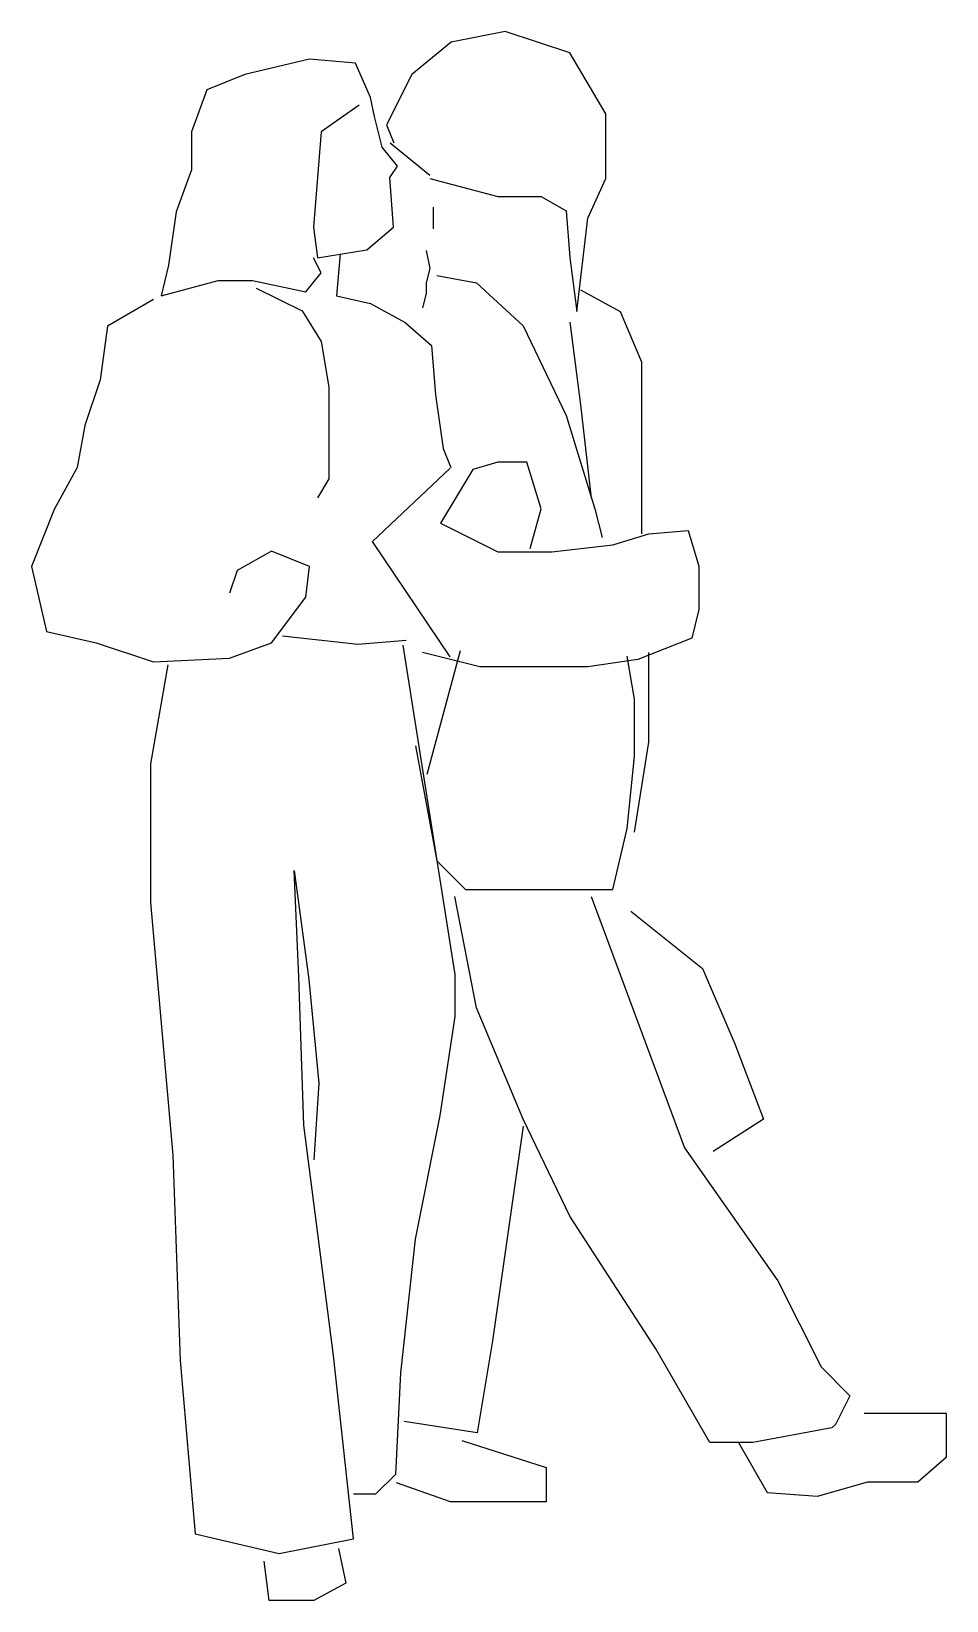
# Model space of a CAD drawing. Extents: x 88661 to 89638, y 18023 to 19698.
import ezdxf

# ---------------------------------------------------------------- set-up
doc = ezdxf.new("R2010")
doc.units = 0
doc.header["$LTSCALE"] = 1270
doc.header["$MEASUREMENT"] = 0
doc.layers.get('0').update_dxf_attribs({"linetype": 'CONTINUOUS'})

msp = doc.modelspace()

# ---------------------------------------------------------------- linework, layer by layer
at = {"linetype": 'CONTINUOUS'}
for p, q in [((89166.8, 19697.5), (89109.3, 19686)), ((89235.7, 19674.5), (89166.8, 19697.5)), ((89109.3, 19686), (89067.1, 19651.5)), ((88958.1, 19667.7), (88888.9, 19651.4)), ((89006.9, 19663.6), (88958.1, 19667.7)), ((89023.2, 19627), (89006.9, 19663.6)), ((89274.1, 19609.4), (89235.7, 19674.5)), ((88888.9, 19651.4), (88848.2, 19635.1)), ((89067.1, 19651.5), (89040.3, 19597.9)), ((88848.2, 19635.1), (88831.9, 19590.3)), ((89011, 19618.8), (88970.3, 19590.3)), ((89027.3, 19606.6), (89023.2, 19627)), ((89035.4, 19574.1), (89027.3, 19606.6)), ((89040.3, 19597.9), (89048, 19578.7)), ((89274.1, 19540.4), (89274.1, 19609.4)), ((88831.9, 19590.3), (88831.9, 19549.6)), ((88970.3, 19590.3), (88962.2, 19488.6)), ((89044.1, 19578.7), (89086.3, 19544.2)), ((89051.7, 19553.7), (89035.4, 19574.1)), ((88831.9, 19549.6), (88815.7, 19504.9)), ((89043.6, 19541.5), (89051.7, 19553.7)), ((89047.6, 19488.6), (89043.6, 19541.5)), ((89086.3, 19540.4), (89159.1, 19521.3)), ((89254.9, 19498.3), (89274.1, 19540.4)), ((89159.1, 19521.3), (89205.1, 19521.3)), ((89205.1, 19521.3), (89231.9, 19505.9)), ((88815.7, 19504.9), (88807.5, 19447.9)), ((89090.1, 19509.8), (89090.1, 19486.8)), ((89231.9, 19505.9), (89235.7, 19456.1)), ((89243.4, 19398.6), (89254.9, 19498.3)), ((88962.2, 19488.6), (88966.3, 19456)), ((89019.2, 19464.2), (89047.6, 19488.6)), ((88966.3, 19456), (89019.2, 19464.2)), ((89082.5, 19463.8), (89086.3, 19444.6)), ((88807.5, 19447.9), (88799.4, 19415.3)), ((88970.3, 19439.8), (88962.2, 19456)), ((88990.7, 19460.1), (88986.6, 19415.3)), ((89086.3, 19444.6), (89082.5, 19429.3)), ((89235.7, 19456.1), (89243.4, 19398.6)), ((88799.4, 19415.3), (88860.4, 19431.6)), ((88860.4, 19431.6), (88897.1, 19431.6)), ((88897.1, 19431.6), (88954, 19419.4)), ((88954, 19419.4), (88970.3, 19439.8)), ((89082.5, 19429.3), (89082.5, 19417.8)), ((89094, 19437), (89136.1, 19429.3)), ((89136.1, 19429.3), (89185.9, 19383.3)), ((88791.3, 19411.3), (88742.4, 19382.8)), ((88901.1, 19423.5), (88950, 19399.1)), ((88986.6, 19415.3), (89023.2, 19407.2)), ((89082.5, 19417.8), (89078.6, 19402.5)), ((89247.2, 19421.6), (89289.4, 19398.6)), ((88950, 19399.1), (88970.3, 19366.5)), ((89023.2, 19407.2), (89059.9, 19386.8)), ((89289.4, 19398.6), (89312.4, 19345)), ((88742.4, 19382.8), (88734.3, 19325.8)), ((89059.9, 19386.8), (89088.3, 19362.4)), ((89185.9, 19383.3), (89231.9, 19287.5)), ((89235.7, 19387.1), (89247.2, 19299)), ((88970.3, 19366.5), (88978.5, 19317.7)), ((89088.3, 19362.4), (89092.4, 19309.5)), ((89312.4, 19345), (89312.4, 19272.2)), ((88734.3, 19325.8), (88718, 19277)), ((88978.5, 19317.7), (88978.5, 19220)), ((89092.4, 19309.5), (89100.6, 19252.5)), ((89247.2, 19299), (89258.7, 19199.4)), ((88718, 19277), (88709.9, 19232.2)), ((89231.9, 19287.5), (89262.6, 19187.9)), ((89312.4, 19272.2), (89312.4, 19207)), ((89100.6, 19252.5), (89108.7, 19232.2)), ((88709.9, 19232.2), (88685.4, 19187.4)), ((89025.3, 19153.1), (89108, 19231.4)), ((89132.3, 19230), (89097.8, 19172.6)), ((89159.1, 19237.7), (89132.3, 19230)), ((89189.8, 19237.7), (89159.1, 19237.7)), ((89205.1, 19187.9), (89189.8, 19237.7)), ((88978.5, 19220), (88966.3, 19199.6)), ((89312.4, 19207), (89312.4, 19161.1)), ((88685.4, 19187.4), (88661, 19126.4)), ((89193.6, 19145.7), (89205.1, 19187.9)), ((89262.6, 19187.9), (89270.2, 19157.2)), ((89097.8, 19172.6), (89159.1, 19141.9)), ((89281.7, 19149.6), (89320, 19161.1)), ((89320, 19161.1), (89362.2, 19164.9)), ((89362.2, 19164.9), (89373.7, 19126.6)), ((88917.4, 19142.7), (88880.8, 19122.3)), ((88958.1, 19126.4), (88917.4, 19142.7)), ((89108, 19030), (89025.3, 19153.1)), ((89216.6, 19141.9), (89281.7, 19149.6)), ((88661, 19126.4), (88677.3, 19057.2)), ((88954, 19093.8), (88958.1, 19126.4)), ((89159.1, 19141.9), (89216.6, 19141.9)), ((89373.7, 19126.6), (89373.7, 19080.6)), ((88880.8, 19122.3), (88872.6, 19097.9)), ((88917.4, 19045), (88954, 19093.8)), ((89373.7, 19080.6), (89366, 19049.9)), ((88677.3, 19057.2), (88730.2, 19045)), ((88730.2, 19045), (88791.3, 19024.6)), ((88872.6, 19028.7), (88917.4, 19045)), ((88929.1, 19052.4), (89009.6, 19043.5)), ((89009.6, 19043.5), (89061, 19047.9)), ((89057.6, 19042.5), (89113.1, 18691.1)), ((89366, 19049.9), (89308.5, 19027)), ((88791.3, 19024.6), (88872.6, 19028.7)), ((89139.9, 19019.3), (89078.6, 19034.6)), ((89083.4, 18904.8), (89119.2, 19036.8)), ((89308.5, 19027), (89254.9, 19019.3)), ((89304.7, 18984.8), (89297, 19030.8)), ((89320, 18938.8), (89320, 19034.6)), ((88806.6, 19021.3), (88788.1, 18915.7)), ((89185.9, 19019.3), (89139.9, 19019.3)), ((89254.9, 19019.3), (89185.9, 19019.3)), ((89304.7, 18923.5), (89304.7, 18984.8)), ((89071, 18935), (89094, 18812.4)), ((89304.7, 18843), (89320, 18938.8)), ((88788.1, 18915.7), (88788.1, 18767.7)), ((89297, 18846.9), (89304.7, 18923.5)), ((89281.7, 18781.7), (89297, 18846.9)), ((89094, 18812.4), (89124.6, 18781.7)), ((88941.4, 18802.1), (88957.2, 18685.8)), ((88946.6, 18688.5), (88941.4, 18802.1)), ((89124.6, 18781.7), (89178.3, 18781.7)), ((89178.3, 18781.7), (89243.4, 18781.7)), ((89243.4, 18781.7), (89281.7, 18781.7)), ((88788.1, 18767.7), (88811.9, 18498.3)), ((89136.1, 18655.3), (89113.1, 18774.1)), ((89258.7, 18774.1), (89358.4, 18505.8)), ((89300.9, 18758.7), (89377.5, 18697.4)), ((89113.1, 18691.1), (89113.1, 18646.2)), ((89377.5, 18697.4), (89412, 18617)), ((88951.9, 18530), (88946.6, 18688.5)), ((88957.2, 18685.8), (88967.8, 18574.9)), ((89113.1, 18646.2), (89097.2, 18540.5)), ((89185.9, 18536.5), (89136.1, 18655.3)), ((89412, 18617), (89442.7, 18536.5)), ((88967.8, 18574.9), (88962.5, 18493)), ((89097.2, 18540.5), (89070.8, 18408.4)), ((88983.6, 18284.3), (88951.9, 18530)), ((89186, 18529.2), (89153.3, 18300)), ((89235.7, 18433), (89185.9, 18536.5)), ((89442.7, 18536.5), (89389, 18502)), ((88811.9, 18498.3), (88819.8, 18279)), ((89358.4, 18505.8), (89458, 18364.1)), ((89327.7, 18291.3), (89235.7, 18433)), ((89070.8, 18408.4), (89055, 18265.8)), ((89458, 18364.1), (89504, 18272.1)), ((89153.3, 18300), (89136.9, 18201.7)), ((89385.2, 18191.6), (89327.7, 18291.3)), ((88819.8, 18279), (88835.7, 18094.1)), ((89004.8, 18088.8), (88983.6, 18284.3)), ((89504, 18272.1), (89534.6, 18241.4)), ((89055, 18265.8), (89049.7, 18157.5)), ((89534.6, 18241.4), (89519.3, 18210.8)), ((89638.1, 18222.3), (89549.9, 18222.3)), ((89638.1, 18176.3), (89638.1, 18222.3)), ((89136.9, 18201.7), (89059.1, 18214)), ((89515.5, 18207), (89431.2, 18191.6)), ((89519.3, 18210.8), (89515.5, 18207)), ((89120.5, 18193.5), (89210.6, 18164.9)), ((89431.2, 18191.6), (89385.2, 18191.6)), ((89415.8, 18191.6), (89446.5, 18138)), ((89607.4, 18149.5), (89638.1, 18176.3)), ((89049.7, 18157.5), (89028.5, 18136.3)), ((89210.6, 18164.9), (89210.6, 18128)), ((89108.3, 18128), (89050.9, 18148.5)), ((89446.5, 18138), (89500.1, 18134.2)), ((89500.1, 18134.2), (89553.8, 18149.5)), ((89553.8, 18149.5), (89607.4, 18149.5)), ((89028.5, 18136.3), (89004.8, 18136.3)), ((89210.6, 18128), (89108.3, 18128)), ((88835.7, 18094.1), (88925.5, 18072.9)), ((88925.5, 18072.9), (89004.8, 18088.8)), ((88988.9, 18078.2), (88996.8, 18041.2)), ((88914.9, 18022.7), (88909.7, 18065)), ((88996.8, 18041.2), (88962.5, 18022.7)), ((88962.5, 18022.7), (88914.9, 18022.7))]:
    msp.add_line(p, q, dxfattribs=at)

doc.saveas('drawing.dxf')
